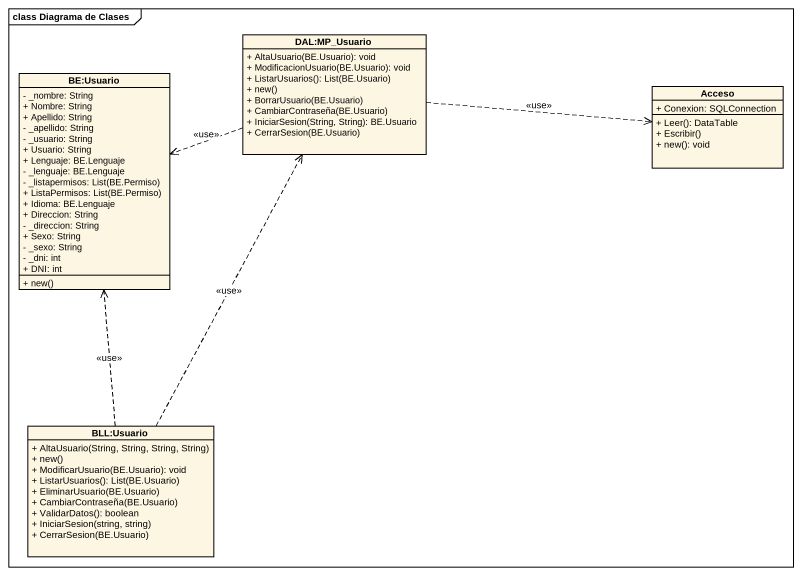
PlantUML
@startuml
mainframe class Diagrama de Clases
hide circle
hide empty members
skinparam classAttributeIconSize 0
class "DAL:MP_Usuario" as DAL_MP_Usuario {
  + AltaUsuario(BE.Usuario): void
  + ModificacionUsuario(BE.Usuario): void
  + ListarUsuarios(): List(BE.Usuario)
  + new()
  + BorrarUsuario(BE.Usuario)
  + CambiarContraseña(BE.Usuario)
  + IniciarSesion(String, String): BE.Usuario
  + CerrarSesion(BE.Usuario)
}
class "BE:Usuario" as BE_Usuario {
  - _nombre: String
  + Nombre: String
  + Apellido: String
  - _apellido: String
  - _usuario: String
  + Usuario: String
  + Lenguaje: BE.Lenguaje
  - _lenguaje: BE.Lenguaje
  {field} - _listapermisos: List(BE.Permiso)
  {field} + ListaPermisos: List(BE.Permiso)
  + Idioma: BE.Lenguaje
  + Direccion: String
  - _direccion: String
  + Sexo: String
  - _sexo: String
  - _dni: int
  + DNI: int
  + new()
}
class Acceso {
  + Conexion: SQLConnection
  + Leer(): DataTable
  + Escribir()
  + new(): void
}
class "BLL:Usuario" as BLL_Usuario {
  + AltaUsuario(String, String, String, String)
  + new()
  + ModificarUsuario(BE.Usuario): void
  + ListarUsuarios(): List(BE.Usuario)
  + EliminarUsuario(BE.Usuario)
  + CambiarContraseña(BE.Usuario)
  + ValidarDatos(): boolean
  + IniciarSesion(string, string)
  + CerrarSesion(BE.Usuario)
}
DAL_MP_Usuario .left.> BE_Usuario : <<use>>
DAL_MP_Usuario .right.> Acceso : <<use>>
BLL_Usuario .up.> DAL_MP_Usuario : <<use>>
BLL_Usuario .up.> BE_Usuario : <<use>>
@enduml
